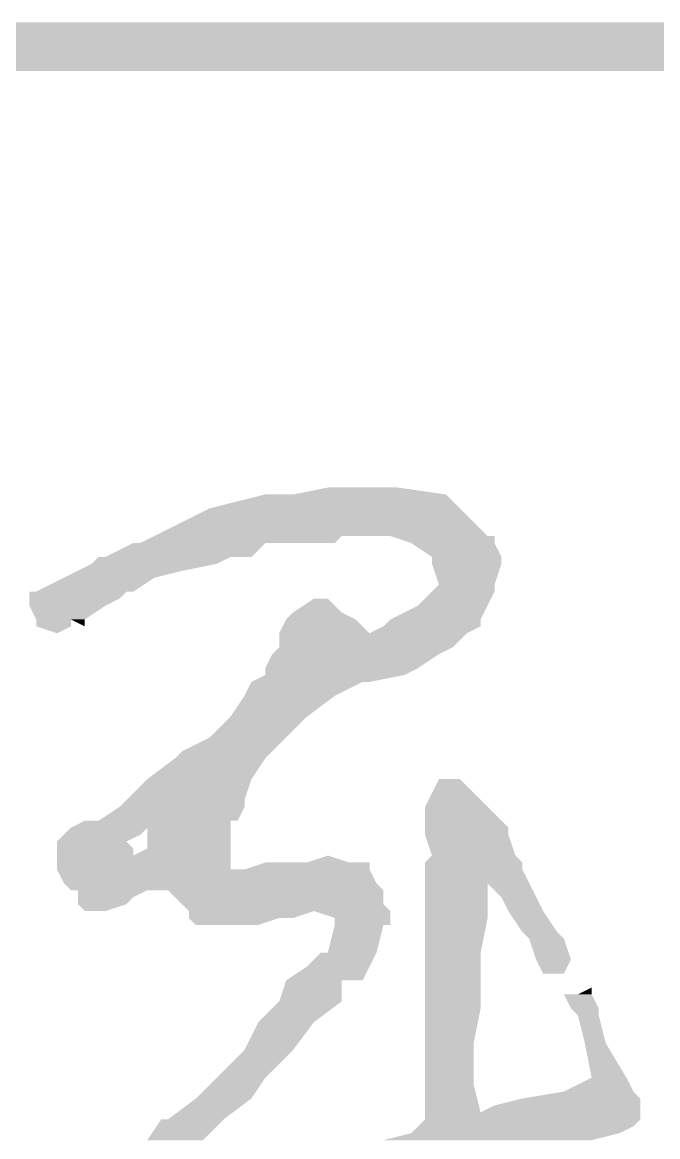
# Model space of a CAD drawing. Header units: millimetres. Extents: x 24 to 410, y 10 to 282.
# Drawn here: x 332.95 to 336.83, y 15.3 to 22.1 of the extents above; entities that cross this region are included whole.
import ezdxf

# ---------------------------------------------------------------- set-up
doc = ezdxf.new("R2010")
doc.units = ezdxf.units.MM
doc.layers.add('Watermark', color=7, linetype='Continuous')

msp = doc.modelspace()

# ---------------------------------------------------------------- hatches: boundary and pattern name
h = msp.add_hatch(color=7)
h.dxf.hatch_style = 2
h.paths.add_polyline_path([(30.098965, 22.098), (30.098965, 21.801667), (410.082965, 22.098)])
h = msp.add_hatch(color=7)
h.dxf.hatch_style = 2
h.paths.add_polyline_path([(30.098965, 21.801667), (410.082965, 22.098), (410.082965, 21.801667)])
at = {"layer": 'Watermark'}
h = msp.add_hatch(color=7, dxfattribs=at)
h.dxf.hatch_style = 2
h.paths.add_polyline_path([(334.814333, 19.261667), (334.602667, 19.219333), (335.534, 19.219333)])
h = msp.add_hatch(color=7, dxfattribs=at)
h.dxf.hatch_style = 2
h.paths.add_polyline_path([(335.026, 19.261667), (334.814333, 19.261667), (335.237667, 19.261667)])
h = msp.add_hatch(color=7, dxfattribs=at)
h.dxf.hatch_style = 2
h.paths.add_polyline_path([(334.814333, 19.261667), (335.237667, 19.261667), (335.534, 19.219333)])
h = msp.add_hatch(color=7, dxfattribs=at)
h.dxf.hatch_style = 2
h.paths.add_polyline_path([(334.433333, 19.219333), (334.094667, 19.134667), (335.618667, 19.134667)])
h = msp.add_hatch(color=7, dxfattribs=at)
h.dxf.hatch_style = 2
h.paths.add_polyline_path([(334.602667, 19.219333), (334.433333, 19.219333), (335.534, 19.219333)])
h = msp.add_hatch(color=7, dxfattribs=at)
h.dxf.hatch_style = 2
h.paths.add_polyline_path([(334.433333, 19.219333), (335.534, 19.219333), (335.618667, 19.134667)])
h = msp.add_hatch(color=7, dxfattribs=at)
h.dxf.hatch_style = 2
h.paths.add_polyline_path([(334.602667, 19.219333), (335.534, 19.219333)])
h = msp.add_hatch(color=7, dxfattribs=at)
h.dxf.hatch_style = 2
h.paths.add_polyline_path([(334.094667, 19.134667), (334.01, 19.092333), (335.661, 19.092333)])
h = msp.add_hatch(color=7, dxfattribs=at)
h.dxf.hatch_style = 2
h.paths.add_polyline_path([(334.094667, 19.134667), (335.618667, 19.134667), (335.661, 19.092333)])
h = msp.add_hatch(color=7, dxfattribs=at)
h.dxf.hatch_style = 2
h.paths.add_polyline_path([(334.01, 19.092333), (333.756, 18.965333), (335.788, 18.965333)])
h = msp.add_hatch(color=7, dxfattribs=at)
h.dxf.hatch_style = 2
h.paths.add_polyline_path([(334.01, 19.092333), (335.661, 19.092333), (335.788, 18.965333)])
h = msp.add_hatch(color=7, dxfattribs=at)
h.dxf.hatch_style = 2
h.paths.add_polyline_path([(333.756, 18.965333), (333.671333, 18.923), (334.856667, 18.923)])
h = msp.add_hatch(color=7, dxfattribs=at)
h.dxf.hatch_style = 2
h.paths.add_polyline_path([(333.756, 18.965333), (334.899, 18.965333)])
h = msp.add_hatch(color=7, dxfattribs=at)
h.dxf.hatch_style = 2
h.paths.add_polyline_path([(333.756, 18.965333), (334.941333, 18.965333), (334.899, 18.965333)])
h = msp.add_hatch(color=7, dxfattribs=at)
h.dxf.hatch_style = 2
h.paths.add_polyline_path([(333.756, 18.965333), (334.899, 18.965333), (334.856667, 18.923)])
h = msp.add_hatch(color=7, dxfattribs=at)
h.dxf.hatch_style = 2
h.paths.add_polyline_path([(335.153, 18.965333), (335.830333, 18.965333)])
h = msp.add_hatch(color=7, dxfattribs=at)
h.dxf.hatch_style = 2
h.paths.add_polyline_path([(335.153, 18.965333), (335.830333, 18.965333)])
h = msp.add_hatch(color=7, dxfattribs=at)
h.dxf.hatch_style = 2
h.paths.add_polyline_path([(335.195333, 18.965333), (335.322333, 18.923), (335.830333, 18.923)])
h = msp.add_hatch(color=7, dxfattribs=at)
h.dxf.hatch_style = 2
h.paths.add_polyline_path([(335.195333, 18.965333), (335.830333, 18.965333), (335.830333, 18.923)])
h = msp.add_hatch(color=7, dxfattribs=at)
h.dxf.hatch_style = 2
h.paths.add_polyline_path([(333.629, 18.923), (333.459667, 18.838333), (334.348667, 18.838333)])
h = msp.add_hatch(color=7, dxfattribs=at)
h.dxf.hatch_style = 2
h.paths.add_polyline_path([(333.671333, 18.923), (333.629, 18.923), (334.433333, 18.923)])
h = msp.add_hatch(color=7, dxfattribs=at)
h.dxf.hatch_style = 2
h.paths.add_polyline_path([(333.629, 18.923), (334.433333, 18.923), (334.348667, 18.838333)])
h = msp.add_hatch(color=7, dxfattribs=at)
h.dxf.hatch_style = 2
h.paths.add_polyline_path([(333.671333, 18.923), (334.475667, 18.923), (334.433333, 18.923)])
h = msp.add_hatch(color=7, dxfattribs=at)
h.dxf.hatch_style = 2
h.paths.add_polyline_path([(334.475667, 18.923), (334.814333, 18.923)])
h = msp.add_hatch(color=7, dxfattribs=at)
h.dxf.hatch_style = 2
h.paths.add_polyline_path([(334.475667, 18.923), (334.856667, 18.923), (334.814333, 18.923)])
h = msp.add_hatch(color=7, dxfattribs=at)
h.dxf.hatch_style = 2
h.paths.add_polyline_path([(334.560333, 18.923), (334.602667, 18.923)])
h = msp.add_hatch(color=7, dxfattribs=at)
h.dxf.hatch_style = 2
h.paths.add_polyline_path([(334.560333, 18.923), (334.814333, 18.923), (334.602667, 18.923)])
h = msp.add_hatch(color=7, dxfattribs=at)
h.dxf.hatch_style = 2
h.paths.add_polyline_path([(335.322333, 18.923), (335.449333, 18.838333), (335.872667, 18.838333)])
h = msp.add_hatch(color=7, dxfattribs=at)
h.dxf.hatch_style = 2
h.paths.add_polyline_path([(335.322333, 18.923), (335.830333, 18.923), (335.872667, 18.838333)])
h = msp.add_hatch(color=7, dxfattribs=at)
h.dxf.hatch_style = 2
h.paths.add_polyline_path([(333.417333, 18.838333), (333.375, 18.796), (334.137, 18.796)])
h = msp.add_hatch(color=7, dxfattribs=at)
h.dxf.hatch_style = 2
h.paths.add_polyline_path([(333.459667, 18.838333), (333.417333, 18.838333), (334.221667, 18.838333)])
h = msp.add_hatch(color=7, dxfattribs=at)
h.dxf.hatch_style = 2
h.paths.add_polyline_path([(333.417333, 18.838333), (334.221667, 18.838333), (334.137, 18.796)])
h = msp.add_hatch(color=7, dxfattribs=at)
h.dxf.hatch_style = 2
h.paths.add_polyline_path([(333.459667, 18.838333), (334.348667, 18.838333), (334.221667, 18.838333)])
h = msp.add_hatch(color=7, dxfattribs=at)
h.dxf.hatch_style = 2
h.paths.add_polyline_path([(335.449333, 18.838333), (335.449333, 18.796), (335.872667, 18.796)])
h = msp.add_hatch(color=7, dxfattribs=at)
h.dxf.hatch_style = 2
h.paths.add_polyline_path([(335.449333, 18.838333), (335.872667, 18.838333), (335.872667, 18.796)])
h = msp.add_hatch(color=7, dxfattribs=at)
h.dxf.hatch_style = 2
h.paths.add_polyline_path([(333.290333, 18.753667), (333.205667, 18.711333), (333.756, 18.711333)])
h = msp.add_hatch(color=7, dxfattribs=at)
h.dxf.hatch_style = 2
h.paths.add_polyline_path([(333.375, 18.796), (333.290333, 18.753667), (333.925333, 18.753667)])
h = msp.add_hatch(color=7, dxfattribs=at)
h.dxf.hatch_style = 2
h.paths.add_polyline_path([(333.290333, 18.753667), (333.925333, 18.753667), (333.756, 18.711333)])
h = msp.add_hatch(color=7, dxfattribs=at)
h.dxf.hatch_style = 2
h.paths.add_polyline_path([(333.375, 18.796), (334.137, 18.796), (333.925333, 18.753667)])
h = msp.add_hatch(color=7, dxfattribs=at)
h.dxf.hatch_style = 2
h.paths.add_polyline_path([(335.449333, 18.796), (335.491667, 18.669), (335.830333, 18.669)])
h = msp.add_hatch(color=7, dxfattribs=at)
h.dxf.hatch_style = 2
h.paths.add_polyline_path([(335.449333, 18.796), (335.872667, 18.796), (335.830333, 18.669)])
h = msp.add_hatch(color=7, dxfattribs=at)
h.dxf.hatch_style = 2
h.paths.add_polyline_path([(333.205667, 18.711333), (333.036333, 18.626667), (333.629, 18.626667)])
h = msp.add_hatch(color=7, dxfattribs=at)
h.dxf.hatch_style = 2
h.paths.add_polyline_path([(333.205667, 18.711333), (333.756, 18.711333), (333.629, 18.626667)])
h = msp.add_hatch(color=7, dxfattribs=at)
h.dxf.hatch_style = 2
h.paths.add_polyline_path([(333.036333, 18.626667), (332.994, 18.626667), (333.586667, 18.626667)])
h = msp.add_hatch(color=7, dxfattribs=at)
h.dxf.hatch_style = 2
h.paths.add_polyline_path([(332.994, 18.626667), (332.994, 18.584333), (333.544333, 18.584333)])
h = msp.add_hatch(color=7, dxfattribs=at)
h.dxf.hatch_style = 2
h.paths.add_polyline_path([(332.994, 18.626667), (333.586667, 18.626667), (333.544333, 18.584333)])
h = msp.add_hatch(color=7, dxfattribs=at)
h.dxf.hatch_style = 2
h.paths.add_polyline_path([(333.036333, 18.626667), (333.629, 18.626667), (333.586667, 18.626667)])
h = msp.add_hatch(color=7, dxfattribs=at)
h.dxf.hatch_style = 2
h.paths.add_polyline_path([(335.449333, 18.626667), (335.364667, 18.542), (335.788, 18.542)])
h = msp.add_hatch(color=7, dxfattribs=at)
h.dxf.hatch_style = 2
h.paths.add_polyline_path([(335.491667, 18.669), (335.449333, 18.626667), (335.830333, 18.626667)])
h = msp.add_hatch(color=7, dxfattribs=at)
h.dxf.hatch_style = 2
h.paths.add_polyline_path([(335.449333, 18.626667), (335.830333, 18.626667), (335.788, 18.542)])
h = msp.add_hatch(color=7, dxfattribs=at)
h.dxf.hatch_style = 2
h.paths.add_polyline_path([(335.491667, 18.669), (335.830333, 18.669), (335.830333, 18.626667)])
h = msp.add_hatch(color=7, dxfattribs=at)
h.dxf.hatch_style = 2
h.paths.add_polyline_path([(332.994, 18.584333), (332.994, 18.542), (333.459667, 18.542)])
h = msp.add_hatch(color=7, dxfattribs=at)
h.dxf.hatch_style = 2
h.paths.add_polyline_path([(332.994, 18.584333), (333.544333, 18.584333), (333.459667, 18.542)])
h = msp.add_hatch(color=7, dxfattribs=at)
h.dxf.hatch_style = 2
h.paths.add_polyline_path([(334.729667, 18.584333), (334.602667, 18.499667), (334.899, 18.499667)])
h = msp.add_hatch(color=7, dxfattribs=at)
h.dxf.hatch_style = 2
h.paths.add_polyline_path([(334.814333, 18.584333), (334.729667, 18.584333)])
h = msp.add_hatch(color=7, dxfattribs=at)
h.dxf.hatch_style = 2
h.paths.add_polyline_path([(334.729667, 18.584333), (334.814333, 18.584333), (334.899, 18.499667)])
h = msp.add_hatch(color=7, dxfattribs=at)
h.dxf.hatch_style = 2
h.paths.add_polyline_path([(332.994, 18.542), (333.036333, 18.457333), (333.332667, 18.457333)])
h = msp.add_hatch(color=7, dxfattribs=at)
h.dxf.hatch_style = 2
h.paths.add_polyline_path([(332.994, 18.542), (333.459667, 18.542), (333.332667, 18.457333)])
h = msp.add_hatch(color=7, dxfattribs=at)
h.dxf.hatch_style = 2
h.paths.add_polyline_path([(334.602667, 18.499667), (334.560333, 18.457333), (334.983667, 18.457333)])
h = msp.add_hatch(color=7, dxfattribs=at)
h.dxf.hatch_style = 2
h.paths.add_polyline_path([(334.602667, 18.499667), (334.899, 18.499667), (334.983667, 18.457333)])
h = msp.add_hatch(color=7, dxfattribs=at)
h.dxf.hatch_style = 2
h.paths.add_polyline_path([(335.364667, 18.542), (335.195333, 18.457333), (335.745667, 18.457333)])
h = msp.add_hatch(color=7, dxfattribs=at)
h.dxf.hatch_style = 2
h.paths.add_polyline_path([(335.364667, 18.542), (335.788, 18.542), (335.745667, 18.457333)])
h = msp.add_hatch(color=7, dxfattribs=at)
h.dxf.hatch_style = 2
h.paths.add_polyline_path([(333.036333, 18.457333), (333.036333, 18.415), (333.248, 18.415)])
h = msp.add_hatch(color=7, dxfattribs=at)
h.dxf.hatch_style = 2
h.paths.add_polyline_path([(333.036333, 18.457333), (333.248, 18.457333), (333.248, 18.415)])
h = msp.add_hatch(color=7, dxfattribs=at)
h.dxf.hatch_style = 2
h.paths.add_polyline_path([(333.036333, 18.415), (333.163333, 18.372667)])
h = msp.add_hatch(color=7, dxfattribs=at)
h.dxf.hatch_style = 2
h.paths.add_polyline_path([(333.036333, 18.415), (333.248, 18.415), (333.163333, 18.372667)])
h = msp.add_hatch(color=7, dxfattribs=at)
h.dxf.hatch_style = 2
h.paths.add_polyline_path([(333.248, 18.457333), (333.332667, 18.415)])
h = msp.add_hatch(color=7, dxfattribs=at)
h.dxf.hatch_style = 2
h.paths.add_polyline_path([(333.248, 18.457333), (333.332667, 18.457333), (333.332667, 18.415)])
h = msp.add_hatch(color=7, dxfattribs=at)
h.dxf.hatch_style = 2
h.paths.add_polyline_path([(334.560333, 18.457333), (334.518, 18.372667), (335.068333, 18.372667)])
h = msp.add_hatch(color=7, dxfattribs=at)
h.dxf.hatch_style = 2
h.paths.add_polyline_path([(334.560333, 18.457333), (334.983667, 18.457333), (335.068333, 18.372667)])
h = msp.add_hatch(color=7, dxfattribs=at)
h.dxf.hatch_style = 2
h.paths.add_polyline_path([(335.153, 18.415), (335.068333, 18.372667), (335.661, 18.372667)])
h = msp.add_hatch(color=7, dxfattribs=at)
h.dxf.hatch_style = 2
h.paths.add_polyline_path([(335.195333, 18.457333), (335.153, 18.415), (335.745667, 18.415)])
h = msp.add_hatch(color=7, dxfattribs=at)
h.dxf.hatch_style = 2
h.paths.add_polyline_path([(335.153, 18.415), (335.745667, 18.415), (335.661, 18.372667)])
h = msp.add_hatch(color=7, dxfattribs=at)
h.dxf.hatch_style = 2
h.paths.add_polyline_path([(335.195333, 18.457333), (335.745667, 18.457333), (335.745667, 18.415)])
h = msp.add_hatch(color=7, dxfattribs=at)
h.dxf.hatch_style = 2
h.paths.add_polyline_path([(334.518, 18.372667), (334.518, 18.288), (335.576333, 18.288)])
h = msp.add_hatch(color=7, dxfattribs=at)
h.dxf.hatch_style = 2
h.paths.add_polyline_path([(334.518, 18.372667), (335.661, 18.372667), (335.576333, 18.288)])
h = msp.add_hatch(color=7, dxfattribs=at)
h.dxf.hatch_style = 2
h.paths.add_polyline_path([(334.518, 18.288), (334.475667, 18.245667), (335.491667, 18.245667)])
h = msp.add_hatch(color=7, dxfattribs=at)
h.dxf.hatch_style = 2
h.paths.add_polyline_path([(334.518, 18.288), (335.576333, 18.288), (335.491667, 18.245667)])
h = msp.add_hatch(color=7, dxfattribs=at)
h.dxf.hatch_style = 2
h.paths.add_polyline_path([(334.475667, 18.245667), (334.433333, 18.161), (335.364667, 18.161)])
h = msp.add_hatch(color=7, dxfattribs=at)
h.dxf.hatch_style = 2
h.paths.add_polyline_path([(334.475667, 18.245667), (335.491667, 18.245667), (335.364667, 18.161)])
h = msp.add_hatch(color=7, dxfattribs=at)
h.dxf.hatch_style = 2
h.paths.add_polyline_path([(334.433333, 18.161), (334.433333, 18.118667), (335.28, 18.118667)])
h = msp.add_hatch(color=7, dxfattribs=at)
h.dxf.hatch_style = 2
h.paths.add_polyline_path([(334.433333, 18.161), (335.364667, 18.161), (335.28, 18.118667)])
h = msp.add_hatch(color=7, dxfattribs=at)
h.dxf.hatch_style = 2
h.paths.add_polyline_path([(334.348667, 18.076333), (334.306333, 17.991667), (334.856667, 17.991667)])
h = msp.add_hatch(color=7, dxfattribs=at)
h.dxf.hatch_style = 2
h.paths.add_polyline_path([(334.433333, 18.118667), (334.348667, 18.076333), (335.068333, 18.076333)])
h = msp.add_hatch(color=7, dxfattribs=at)
h.dxf.hatch_style = 2
h.paths.add_polyline_path([(334.348667, 18.076333), (335.026, 18.076333)])
h = msp.add_hatch(color=7, dxfattribs=at)
h.dxf.hatch_style = 2
h.paths.add_polyline_path([(334.348667, 18.076333), (335.068333, 18.076333), (335.026, 18.076333)])
h = msp.add_hatch(color=7, dxfattribs=at)
h.dxf.hatch_style = 2
h.paths.add_polyline_path([(334.348667, 18.076333), (335.026, 18.076333), (334.856667, 17.991667)])
h = msp.add_hatch(color=7, dxfattribs=at)
h.dxf.hatch_style = 2
h.paths.add_polyline_path([(334.433333, 18.118667), (335.28, 18.118667), (335.068333, 18.076333)])
h = msp.add_hatch(color=7, dxfattribs=at)
h.dxf.hatch_style = 2
h.paths.add_polyline_path([(334.306333, 17.991667), (334.221667, 17.864667), (334.687333, 17.864667)])
h = msp.add_hatch(color=7, dxfattribs=at)
h.dxf.hatch_style = 2
h.paths.add_polyline_path([(334.306333, 17.991667), (334.856667, 17.991667), (334.687333, 17.864667)])
h = msp.add_hatch(color=7, dxfattribs=at)
h.dxf.hatch_style = 2
h.paths.add_polyline_path([(334.179333, 17.822333), (334.094667, 17.737667), (334.560333, 17.737667)])
h = msp.add_hatch(color=7, dxfattribs=at)
h.dxf.hatch_style = 2
h.paths.add_polyline_path([(334.221667, 17.864667), (334.179333, 17.822333), (334.645, 17.822333)])
h = msp.add_hatch(color=7, dxfattribs=at)
h.dxf.hatch_style = 2
h.paths.add_polyline_path([(334.179333, 17.822333), (334.645, 17.822333), (334.560333, 17.737667)])
h = msp.add_hatch(color=7, dxfattribs=at)
h.dxf.hatch_style = 2
h.paths.add_polyline_path([(334.221667, 17.864667), (334.687333, 17.864667), (334.645, 17.822333)])
h = msp.add_hatch(color=7, dxfattribs=at)
h.dxf.hatch_style = 2
h.paths.add_polyline_path([(334.094667, 17.737667), (334.01, 17.695333), (334.518, 17.695333)])
h = msp.add_hatch(color=7, dxfattribs=at)
h.dxf.hatch_style = 2
h.paths.add_polyline_path([(334.094667, 17.737667), (334.560333, 17.737667), (334.518, 17.695333)])
h = msp.add_hatch(color=7, dxfattribs=at)
h.dxf.hatch_style = 2
h.paths.add_polyline_path([(334.01, 17.695333), (333.925333, 17.653), (334.475667, 17.653)])
h = msp.add_hatch(color=7, dxfattribs=at)
h.dxf.hatch_style = 2
h.paths.add_polyline_path([(334.01, 17.695333), (334.518, 17.695333), (334.475667, 17.653)])
h = msp.add_hatch(color=7, dxfattribs=at)
h.dxf.hatch_style = 2
h.paths.add_polyline_path([(333.883, 17.610667), (333.713667, 17.483667), (334.348667, 17.483667)])
h = msp.add_hatch(color=7, dxfattribs=at)
h.dxf.hatch_style = 2
h.paths.add_polyline_path([(333.925333, 17.653), (333.883, 17.610667), (334.433333, 17.610667)])
h = msp.add_hatch(color=7, dxfattribs=at)
h.dxf.hatch_style = 2
h.paths.add_polyline_path([(333.883, 17.610667), (334.433333, 17.610667), (334.348667, 17.483667)])
h = msp.add_hatch(color=7, dxfattribs=at)
h.dxf.hatch_style = 2
h.paths.add_polyline_path([(333.925333, 17.653), (334.475667, 17.653), (334.433333, 17.610667)])
h = msp.add_hatch(color=7, dxfattribs=at)
h.dxf.hatch_style = 2
h.paths.add_polyline_path([(333.713667, 17.483667), (333.586667, 17.356667), (334.306333, 17.356667)])
h = msp.add_hatch(color=7, dxfattribs=at)
h.dxf.hatch_style = 2
h.paths.add_polyline_path([(333.713667, 17.483667), (334.348667, 17.483667), (334.306333, 17.356667)])
h = msp.add_hatch(color=7, dxfattribs=at)
h.dxf.hatch_style = 2
h.paths.add_polyline_path([(335.491667, 17.483667), (335.407, 17.314333), (335.788, 17.314333)])
h = msp.add_hatch(color=7, dxfattribs=at)
h.dxf.hatch_style = 2
h.paths.add_polyline_path([(335.491667, 17.483667), (335.618667, 17.483667)])
h = msp.add_hatch(color=7, dxfattribs=at)
h.dxf.hatch_style = 2
h.paths.add_polyline_path([(335.491667, 17.483667), (335.618667, 17.483667)])
h = msp.add_hatch(color=7, dxfattribs=at)
h.dxf.hatch_style = 2
h.paths.add_polyline_path([(335.491667, 17.483667), (335.618667, 17.483667), (335.788, 17.314333)])
h = msp.add_hatch(color=7, dxfattribs=at)
h.dxf.hatch_style = 2
h.paths.add_polyline_path([(333.586667, 17.356667), (333.544333, 17.314333), (334.306333, 17.314333)])
h = msp.add_hatch(color=7, dxfattribs=at)
h.dxf.hatch_style = 2
h.paths.add_polyline_path([(333.586667, 17.356667), (334.306333, 17.356667), (334.306333, 17.314333)])
h = msp.add_hatch(color=7, dxfattribs=at)
h.dxf.hatch_style = 2
h.paths.add_polyline_path([(333.544333, 17.314333), (333.417333, 17.229667), (334.264, 17.229667)])
h = msp.add_hatch(color=7, dxfattribs=at)
h.dxf.hatch_style = 2
h.paths.add_polyline_path([(333.544333, 17.314333), (334.306333, 17.314333)])
h = msp.add_hatch(color=7, dxfattribs=at)
h.dxf.hatch_style = 2
h.paths.add_polyline_path([(333.544333, 17.314333), (334.306333, 17.314333)])
h = msp.add_hatch(color=7, dxfattribs=at)
h.dxf.hatch_style = 2
h.paths.add_polyline_path([(333.544333, 17.314333), (334.306333, 17.314333), (334.264, 17.229667)])
h = msp.add_hatch(color=7, dxfattribs=at)
h.dxf.hatch_style = 2
h.paths.add_polyline_path([(335.407, 17.314333), (335.407, 17.187333), (335.915, 17.187333)])
h = msp.add_hatch(color=7, dxfattribs=at)
h.dxf.hatch_style = 2
h.paths.add_polyline_path([(335.407, 17.314333), (335.788, 17.314333), (335.915, 17.187333)])
h = msp.add_hatch(color=7, dxfattribs=at)
h.dxf.hatch_style = 2
h.paths.add_polyline_path([(333.332667, 17.229667), (333.248, 17.187333), (334.221667, 17.187333)])
h = msp.add_hatch(color=7, dxfattribs=at)
h.dxf.hatch_style = 2
h.paths.add_polyline_path([(333.417333, 17.229667), (333.332667, 17.229667), (334.221667, 17.229667)])
h = msp.add_hatch(color=7, dxfattribs=at)
h.dxf.hatch_style = 2
h.paths.add_polyline_path([(333.332667, 17.229667), (334.221667, 17.229667), (334.221667, 17.187333)])
h = msp.add_hatch(color=7, dxfattribs=at)
h.dxf.hatch_style = 2
h.paths.add_polyline_path([(333.417333, 17.229667), (334.264, 17.229667), (334.221667, 17.229667)])
h = msp.add_hatch(color=7, dxfattribs=at)
h.dxf.hatch_style = 2
h.paths.add_polyline_path([(333.205667, 17.145), (333.163333, 17.102667), (333.586667, 17.102667)])
h = msp.add_hatch(color=7, dxfattribs=at)
h.dxf.hatch_style = 2
h.paths.add_polyline_path([(333.248, 17.187333), (333.205667, 17.145), (333.671333, 17.145)])
h = msp.add_hatch(color=7, dxfattribs=at)
h.dxf.hatch_style = 2
h.paths.add_polyline_path([(333.205667, 17.145), (333.671333, 17.145), (333.586667, 17.102667)])
h = msp.add_hatch(color=7, dxfattribs=at)
h.dxf.hatch_style = 2
h.paths.add_polyline_path([(333.248, 17.187333), (333.713667, 17.187333)])
h = msp.add_hatch(color=7, dxfattribs=at)
h.dxf.hatch_style = 2
h.paths.add_polyline_path([(333.248, 17.187333), (333.713667, 17.187333)])
h = msp.add_hatch(color=7, dxfattribs=at)
h.dxf.hatch_style = 2
h.paths.add_polyline_path([(333.248, 17.187333), (333.713667, 17.187333), (333.671333, 17.145)])
h = msp.add_hatch(color=7, dxfattribs=at)
h.dxf.hatch_style = 2
h.paths.add_polyline_path([(333.713667, 17.187333), (334.221667, 17.187333)])
h = msp.add_hatch(color=7, dxfattribs=at)
h.dxf.hatch_style = 2
h.paths.add_polyline_path([(333.713667, 17.187333), (334.221667, 17.187333)])
h = msp.add_hatch(color=7, dxfattribs=at)
h.dxf.hatch_style = 2
h.paths.add_polyline_path([(333.713667, 17.187333), (334.221667, 17.187333)])
h = msp.add_hatch(color=7, dxfattribs=at)
h.dxf.hatch_style = 2
h.paths.add_polyline_path([(333.713667, 17.187333), (334.221667, 17.187333)])
h = msp.add_hatch(color=7, dxfattribs=at)
h.dxf.hatch_style = 2
h.paths.add_polyline_path([(333.713667, 17.187333), (333.713667, 17.060333), (334.221667, 17.060333)])
h = msp.add_hatch(color=7, dxfattribs=at)
h.dxf.hatch_style = 2
h.paths.add_polyline_path([(333.713667, 17.187333), (334.221667, 17.187333), (334.221667, 17.060333)])
h = msp.add_hatch(color=7, dxfattribs=at)
h.dxf.hatch_style = 2
h.paths.add_polyline_path([(335.407, 17.187333), (335.407, 17.145), (335.915, 17.145)])
h = msp.add_hatch(color=7, dxfattribs=at)
h.dxf.hatch_style = 2
h.paths.add_polyline_path([(335.407, 17.187333), (335.915, 17.187333), (335.915, 17.145)])
h = msp.add_hatch(color=7, dxfattribs=at)
h.dxf.hatch_style = 2
h.paths.add_polyline_path([(335.407, 17.145), (335.449333, 17.018), (335.957333, 17.018)])
h = msp.add_hatch(color=7, dxfattribs=at)
h.dxf.hatch_style = 2
h.paths.add_polyline_path([(335.407, 17.145), (335.915, 17.145), (335.957333, 17.018)])
h = msp.add_hatch(color=7, dxfattribs=at)
h.dxf.hatch_style = 2
h.paths.add_polyline_path([(333.163333, 17.102667), (333.163333, 17.060333), (333.629, 17.060333)])
h = msp.add_hatch(color=7, dxfattribs=at)
h.dxf.hatch_style = 2
h.paths.add_polyline_path([(333.163333, 17.102667), (333.586667, 17.102667), (333.629, 17.060333)])
h = msp.add_hatch(color=7, dxfattribs=at)
h.dxf.hatch_style = 2
h.paths.add_polyline_path([(333.163333, 17.060333), (333.163333, 17.018), (333.629, 17.018)])
h = msp.add_hatch(color=7, dxfattribs=at)
h.dxf.hatch_style = 2
h.paths.add_polyline_path([(333.163333, 17.060333), (333.629, 17.060333), (333.629, 17.018)])
h = msp.add_hatch(color=7, dxfattribs=at)
h.dxf.hatch_style = 2
h.paths.add_polyline_path([(333.713667, 17.060333), (333.629, 17.018), (334.221667, 17.018)])
h = msp.add_hatch(color=7, dxfattribs=at)
h.dxf.hatch_style = 2
h.paths.add_polyline_path([(333.713667, 17.060333), (334.221667, 17.060333), (334.221667, 17.018)])
h = msp.add_hatch(color=7, dxfattribs=at)
h.dxf.hatch_style = 2
h.paths.add_polyline_path([(333.163333, 17.018), (333.629, 17.018)])
h = msp.add_hatch(color=7, dxfattribs=at)
h.dxf.hatch_style = 2
h.paths.add_polyline_path([(333.163333, 17.018), (333.629, 17.018)])
h = msp.add_hatch(color=7, dxfattribs=at)
h.dxf.hatch_style = 2
h.paths.add_polyline_path([(333.163333, 17.018), (334.221667, 17.018)])
h = msp.add_hatch(color=7, dxfattribs=at)
h.dxf.hatch_style = 2
h.paths.add_polyline_path([(333.163333, 17.018), (334.221667, 17.018)])
h = msp.add_hatch(color=7, dxfattribs=at)
h.dxf.hatch_style = 2
h.paths.add_polyline_path([(333.163333, 17.018), (333.163333, 16.933333), (334.221667, 16.933333)])
h = msp.add_hatch(color=7, dxfattribs=at)
h.dxf.hatch_style = 2
h.paths.add_polyline_path([(333.163333, 17.018), (334.221667, 17.018), (334.221667, 16.933333)])
h = msp.add_hatch(color=7, dxfattribs=at)
h.dxf.hatch_style = 2
h.paths.add_polyline_path([(333.629, 17.018), (334.221667, 17.018)])
h = msp.add_hatch(color=7, dxfattribs=at)
h.dxf.hatch_style = 2
h.paths.add_polyline_path([(333.629, 17.018), (334.221667, 17.018)])
h = msp.add_hatch(color=7, dxfattribs=at)
h.dxf.hatch_style = 2
h.paths.add_polyline_path([(334.814333, 17.018), (334.687333, 16.975667), (334.941333, 16.975667)])
h = msp.add_hatch(color=7, dxfattribs=at)
h.dxf.hatch_style = 2
h.paths.add_polyline_path([(334.814333, 17.018), (334.941333, 16.975667)])
h = msp.add_hatch(color=7, dxfattribs=at)
h.dxf.hatch_style = 2
h.paths.add_polyline_path([(335.449333, 17.018), (335.407, 16.975667), (335.999667, 16.975667)])
h = msp.add_hatch(color=7, dxfattribs=at)
h.dxf.hatch_style = 2
h.paths.add_polyline_path([(335.449333, 17.018), (335.957333, 17.018), (335.999667, 16.975667)])
h = msp.add_hatch(color=7, dxfattribs=at)
h.dxf.hatch_style = 2
h.paths.add_polyline_path([(333.163333, 16.933333), (334.264, 16.933333)])
h = msp.add_hatch(color=7, dxfattribs=at)
h.dxf.hatch_style = 2
h.paths.add_polyline_path([(333.163333, 16.933333), (334.264, 16.933333)])
h = msp.add_hatch(color=7, dxfattribs=at)
h.dxf.hatch_style = 2
h.paths.add_polyline_path([(333.163333, 16.933333), (333.205667, 16.848667), (335.110667, 16.848667)])
h = msp.add_hatch(color=7, dxfattribs=at)
h.dxf.hatch_style = 2
h.paths.add_polyline_path([(333.163333, 16.933333), (335.068333, 16.933333), (335.110667, 16.848667)])
h = msp.add_hatch(color=7, dxfattribs=at)
h.dxf.hatch_style = 2
h.paths.add_polyline_path([(334.306333, 16.933333), (334.264, 16.933333), (335.068333, 16.933333)])
h = msp.add_hatch(color=7, dxfattribs=at)
h.dxf.hatch_style = 2
h.paths.add_polyline_path([(334.433333, 16.975667), (334.306333, 16.933333), (335.068333, 16.933333)])
h = msp.add_hatch(color=7, dxfattribs=at)
h.dxf.hatch_style = 2
h.paths.add_polyline_path([(334.306333, 16.933333), (335.068333, 16.933333)])
h = msp.add_hatch(color=7, dxfattribs=at)
h.dxf.hatch_style = 2
h.paths.add_polyline_path([(334.475667, 16.975667), (334.433333, 16.975667), (335.068333, 16.975667)])
h = msp.add_hatch(color=7, dxfattribs=at)
h.dxf.hatch_style = 2
h.paths.add_polyline_path([(334.433333, 16.975667), (335.068333, 16.975667), (335.068333, 16.933333)])
h = msp.add_hatch(color=7, dxfattribs=at)
h.dxf.hatch_style = 2
h.paths.add_polyline_path([(334.687333, 16.975667), (334.475667, 16.975667), (335.026, 16.975667)])
h = msp.add_hatch(color=7, dxfattribs=at)
h.dxf.hatch_style = 2
h.paths.add_polyline_path([(334.475667, 16.975667), (335.068333, 16.975667)])
h = msp.add_hatch(color=7, dxfattribs=at)
h.dxf.hatch_style = 2
h.paths.add_polyline_path([(334.687333, 16.975667), (335.026, 16.975667)])
h = msp.add_hatch(color=7, dxfattribs=at)
h.dxf.hatch_style = 2
h.paths.add_polyline_path([(335.407, 16.975667), (335.407, 16.933333), (335.999667, 16.933333)])
h = msp.add_hatch(color=7, dxfattribs=at)
h.dxf.hatch_style = 2
h.paths.add_polyline_path([(335.407, 16.975667), (335.999667, 16.975667), (335.999667, 16.933333)])
h = msp.add_hatch(color=7, dxfattribs=at)
h.dxf.hatch_style = 2
h.paths.add_polyline_path([(335.407, 16.933333), (335.407, 16.848667), (336.042, 16.848667)])
h = msp.add_hatch(color=7, dxfattribs=at)
h.dxf.hatch_style = 2
h.paths.add_polyline_path([(335.407, 16.933333), (335.999667, 16.933333), (336.042, 16.848667)])
h = msp.add_hatch(color=7, dxfattribs=at)
h.dxf.hatch_style = 2
h.paths.add_polyline_path([(333.205667, 16.848667), (333.248, 16.806333), (335.153, 16.806333)])
h = msp.add_hatch(color=7, dxfattribs=at)
h.dxf.hatch_style = 2
h.paths.add_polyline_path([(333.205667, 16.848667), (335.110667, 16.848667), (335.153, 16.806333)])
h = msp.add_hatch(color=7, dxfattribs=at)
h.dxf.hatch_style = 2
h.paths.add_polyline_path([(333.248, 16.806333), (333.713667, 16.806333)])
h = msp.add_hatch(color=7, dxfattribs=at)
h.dxf.hatch_style = 2
h.paths.add_polyline_path([(333.248, 16.806333), (333.798333, 16.806333), (333.713667, 16.806333)])
h = msp.add_hatch(color=7, dxfattribs=at)
h.dxf.hatch_style = 2
h.paths.add_polyline_path([(333.290333, 16.806333), (333.290333, 16.764), (333.629, 16.764)])
h = msp.add_hatch(color=7, dxfattribs=at)
h.dxf.hatch_style = 2
h.paths.add_polyline_path([(333.290333, 16.806333), (333.713667, 16.806333), (333.629, 16.764)])
h = msp.add_hatch(color=7, dxfattribs=at)
h.dxf.hatch_style = 2
h.paths.add_polyline_path([(333.798333, 16.806333), (335.153, 16.806333)])
h = msp.add_hatch(color=7, dxfattribs=at)
h.dxf.hatch_style = 2
h.paths.add_polyline_path([(333.798333, 16.806333), (335.153, 16.806333)])
h = msp.add_hatch(color=7, dxfattribs=at)
h.dxf.hatch_style = 2
h.paths.add_polyline_path([(333.840667, 16.806333), (333.883, 16.764), (335.153, 16.764)])
h = msp.add_hatch(color=7, dxfattribs=at)
h.dxf.hatch_style = 2
h.paths.add_polyline_path([(333.840667, 16.806333), (335.153, 16.806333), (335.153, 16.764)])
h = msp.add_hatch(color=7, dxfattribs=at)
h.dxf.hatch_style = 2
h.paths.add_polyline_path([(335.407, 16.848667), (335.788, 16.848667)])
h = msp.add_hatch(color=7, dxfattribs=at)
h.dxf.hatch_style = 2
h.paths.add_polyline_path([(335.407, 16.848667), (335.788, 16.848667)])
h = msp.add_hatch(color=7, dxfattribs=at)
h.dxf.hatch_style = 2
h.paths.add_polyline_path([(335.407, 16.848667), (335.407, 16.637), (335.788, 16.637)])
h = msp.add_hatch(color=7, dxfattribs=at)
h.dxf.hatch_style = 2
h.paths.add_polyline_path([(335.407, 16.848667), (335.788, 16.848667), (335.788, 16.637)])
h = msp.add_hatch(color=7, dxfattribs=at)
h.dxf.hatch_style = 2
h.paths.add_polyline_path([(335.788, 16.848667), (336.042, 16.848667)])
h = msp.add_hatch(color=7, dxfattribs=at)
h.dxf.hatch_style = 2
h.paths.add_polyline_path([(335.788, 16.848667), (336.042, 16.848667)])
h = msp.add_hatch(color=7, dxfattribs=at)
h.dxf.hatch_style = 2
h.paths.add_polyline_path([(335.788, 16.848667), (335.872667, 16.764), (336.084333, 16.764)])
h = msp.add_hatch(color=7, dxfattribs=at)
h.dxf.hatch_style = 2
h.paths.add_polyline_path([(335.788, 16.848667), (336.042, 16.848667), (336.084333, 16.764)])
h = msp.add_hatch(color=7, dxfattribs=at)
h.dxf.hatch_style = 2
h.paths.add_polyline_path([(333.290333, 16.764), (333.290333, 16.721667), (333.586667, 16.721667)])
h = msp.add_hatch(color=7, dxfattribs=at)
h.dxf.hatch_style = 2
h.paths.add_polyline_path([(333.290333, 16.764), (333.629, 16.764), (333.586667, 16.721667)])
h = msp.add_hatch(color=7, dxfattribs=at)
h.dxf.hatch_style = 2
h.paths.add_polyline_path([(333.290333, 16.721667), (333.332667, 16.679333), (333.459667, 16.679333)])
h = msp.add_hatch(color=7, dxfattribs=at)
h.dxf.hatch_style = 2
h.paths.add_polyline_path([(333.290333, 16.721667), (333.586667, 16.721667), (333.459667, 16.679333)])
h = msp.add_hatch(color=7, dxfattribs=at)
h.dxf.hatch_style = 2
h.paths.add_polyline_path([(333.883, 16.764), (333.925333, 16.721667), (335.153, 16.721667)])
h = msp.add_hatch(color=7, dxfattribs=at)
h.dxf.hatch_style = 2
h.paths.add_polyline_path([(333.883, 16.764), (335.153, 16.764), (335.153, 16.721667)])
h = msp.add_hatch(color=7, dxfattribs=at)
h.dxf.hatch_style = 2
h.paths.add_polyline_path([(333.925333, 16.721667), (333.967667, 16.679333), (335.195333, 16.679333)])
h = msp.add_hatch(color=7, dxfattribs=at)
h.dxf.hatch_style = 2
h.paths.add_polyline_path([(333.925333, 16.721667), (335.153, 16.721667), (335.195333, 16.679333)])
h = msp.add_hatch(color=7, dxfattribs=at)
h.dxf.hatch_style = 2
h.paths.add_polyline_path([(335.872667, 16.764), (335.915, 16.679333), (336.126667, 16.679333)])
h = msp.add_hatch(color=7, dxfattribs=at)
h.dxf.hatch_style = 2
h.paths.add_polyline_path([(335.872667, 16.764), (336.084333, 16.764), (336.126667, 16.679333)])
h = msp.add_hatch(color=7, dxfattribs=at)
h.dxf.hatch_style = 2
h.paths.add_polyline_path([(333.332667, 16.679333), (333.459667, 16.679333)])
h = msp.add_hatch(color=7, dxfattribs=at)
h.dxf.hatch_style = 2
h.paths.add_polyline_path([(333.967667, 16.679333), (333.967667, 16.637), (334.602667, 16.637)])
h = msp.add_hatch(color=7, dxfattribs=at)
h.dxf.hatch_style = 2
h.paths.add_polyline_path([(333.967667, 16.679333), (334.729667, 16.679333), (334.602667, 16.637)])
h = msp.add_hatch(color=7, dxfattribs=at)
h.dxf.hatch_style = 2
h.paths.add_polyline_path([(334.729667, 16.679333), (334.856667, 16.637), (335.195333, 16.637)])
h = msp.add_hatch(color=7, dxfattribs=at)
h.dxf.hatch_style = 2
h.paths.add_polyline_path([(334.729667, 16.679333), (335.195333, 16.679333), (335.195333, 16.637)])
h = msp.add_hatch(color=7, dxfattribs=at)
h.dxf.hatch_style = 2
h.paths.add_polyline_path([(335.915, 16.679333), (335.999667, 16.552333), (336.211333, 16.552333)])
h = msp.add_hatch(color=7, dxfattribs=at)
h.dxf.hatch_style = 2
h.paths.add_polyline_path([(335.915, 16.679333), (336.126667, 16.679333), (336.211333, 16.552333)])
h = msp.add_hatch(color=7, dxfattribs=at)
h.dxf.hatch_style = 2
h.paths.add_polyline_path([(333.967667, 16.637), (334.518, 16.637)])
h = msp.add_hatch(color=7, dxfattribs=at)
h.dxf.hatch_style = 2
h.paths.add_polyline_path([(333.967667, 16.637), (334.602667, 16.637), (334.518, 16.637)])
h = msp.add_hatch(color=7, dxfattribs=at)
h.dxf.hatch_style = 2
h.paths.add_polyline_path([(333.967667, 16.637), (334.01, 16.594667), (334.391, 16.594667)])
h = msp.add_hatch(color=7, dxfattribs=at)
h.dxf.hatch_style = 2
h.paths.add_polyline_path([(333.967667, 16.637), (334.518, 16.637), (334.391, 16.594667)])
h = msp.add_hatch(color=7, dxfattribs=at)
h.dxf.hatch_style = 2
h.paths.add_polyline_path([(334.01, 16.594667), (334.391, 16.594667)])
h = msp.add_hatch(color=7, dxfattribs=at)
h.dxf.hatch_style = 2
h.paths.add_polyline_path([(334.01, 16.594667), (334.391, 16.594667)])
h = msp.add_hatch(color=7, dxfattribs=at)
h.dxf.hatch_style = 2
h.paths.add_polyline_path([(334.052333, 16.594667), (334.391, 16.594667), (334.137, 16.594667)])
h = msp.add_hatch(color=7, dxfattribs=at)
h.dxf.hatch_style = 2
h.paths.add_polyline_path([(334.856667, 16.594667), (334.814333, 16.425333), (335.110667, 16.425333)])
h = msp.add_hatch(color=7, dxfattribs=at)
h.dxf.hatch_style = 2
h.paths.add_polyline_path([(334.856667, 16.637), (334.856667, 16.594667), (335.195333, 16.594667)])
h = msp.add_hatch(color=7, dxfattribs=at)
h.dxf.hatch_style = 2
h.paths.add_polyline_path([(334.856667, 16.637), (335.195333, 16.637), (335.195333, 16.594667)])
h = msp.add_hatch(color=7, dxfattribs=at)
h.dxf.hatch_style = 2
h.paths.add_polyline_path([(334.856667, 16.594667), (335.153, 16.594667)])
h = msp.add_hatch(color=7, dxfattribs=at)
h.dxf.hatch_style = 2
h.paths.add_polyline_path([(334.856667, 16.594667), (335.195333, 16.594667), (335.153, 16.594667)])
h = msp.add_hatch(color=7, dxfattribs=at)
h.dxf.hatch_style = 2
h.paths.add_polyline_path([(334.856667, 16.594667), (335.153, 16.594667), (335.110667, 16.425333)])
h = msp.add_hatch(color=7, dxfattribs=at)
h.dxf.hatch_style = 2
h.paths.add_polyline_path([(335.407, 16.637), (335.407, 16.425333), (335.745667, 16.425333)])
h = msp.add_hatch(color=7, dxfattribs=at)
h.dxf.hatch_style = 2
h.paths.add_polyline_path([(335.407, 16.637), (335.788, 16.637), (335.745667, 16.425333)])
h = msp.add_hatch(color=7, dxfattribs=at)
h.dxf.hatch_style = 2
h.paths.add_polyline_path([(335.999667, 16.552333), (336.042, 16.51), (336.253667, 16.51)])
h = msp.add_hatch(color=7, dxfattribs=at)
h.dxf.hatch_style = 2
h.paths.add_polyline_path([(335.999667, 16.552333), (336.211333, 16.552333), (336.253667, 16.51)])
h = msp.add_hatch(color=7, dxfattribs=at)
h.dxf.hatch_style = 2
h.paths.add_polyline_path([(336.042, 16.51), (336.084333, 16.383), (336.296, 16.383)])
h = msp.add_hatch(color=7, dxfattribs=at)
h.dxf.hatch_style = 2
h.paths.add_polyline_path([(336.042, 16.51), (336.253667, 16.51), (336.296, 16.383)])
h = msp.add_hatch(color=7, dxfattribs=at)
h.dxf.hatch_style = 2
h.paths.add_polyline_path([(334.772, 16.425333), (334.687333, 16.340667), (335.068333, 16.340667)])
h = msp.add_hatch(color=7, dxfattribs=at)
h.dxf.hatch_style = 2
h.paths.add_polyline_path([(334.814333, 16.425333), (334.772, 16.425333), (335.110667, 16.425333)])
h = msp.add_hatch(color=7, dxfattribs=at)
h.dxf.hatch_style = 2
h.paths.add_polyline_path([(334.772, 16.425333), (335.110667, 16.425333), (335.068333, 16.340667)])
h = msp.add_hatch(color=7, dxfattribs=at)
h.dxf.hatch_style = 2
h.paths.add_polyline_path([(334.814333, 16.425333), (335.110667, 16.425333)])
h = msp.add_hatch(color=7, dxfattribs=at)
h.dxf.hatch_style = 2
h.paths.add_polyline_path([(335.407, 16.425333), (335.407, 16.298333), (335.745667, 16.298333)])
h = msp.add_hatch(color=7, dxfattribs=at)
h.dxf.hatch_style = 2
h.paths.add_polyline_path([(335.407, 16.425333), (335.745667, 16.425333), (335.745667, 16.298333)])
h = msp.add_hatch(color=7, dxfattribs=at)
h.dxf.hatch_style = 2
h.paths.add_polyline_path([(336.084333, 16.383), (336.126667, 16.298333), (336.253667, 16.298333)])
h = msp.add_hatch(color=7, dxfattribs=at)
h.dxf.hatch_style = 2
h.paths.add_polyline_path([(336.084333, 16.383), (336.296, 16.383), (336.253667, 16.298333)])
h = msp.add_hatch(color=7, dxfattribs=at)
h.dxf.hatch_style = 2
h.paths.add_polyline_path([(334.687333, 16.340667), (334.560333, 16.256), (335.026, 16.256)])
h = msp.add_hatch(color=7, dxfattribs=at)
h.dxf.hatch_style = 2
h.paths.add_polyline_path([(334.687333, 16.340667), (335.068333, 16.340667), (335.026, 16.256)])
h = msp.add_hatch(color=7, dxfattribs=at)
h.dxf.hatch_style = 2
h.paths.add_polyline_path([(334.560333, 16.256), (334.518, 16.129), (334.899, 16.129)])
h = msp.add_hatch(color=7, dxfattribs=at)
h.dxf.hatch_style = 2
h.paths.add_polyline_path([(334.560333, 16.256), (335.026, 16.256)])
h = msp.add_hatch(color=7, dxfattribs=at)
h.dxf.hatch_style = 2
h.paths.add_polyline_path([(334.560333, 16.256), (335.026, 16.256)])
h = msp.add_hatch(color=7, dxfattribs=at)
h.dxf.hatch_style = 2
h.paths.add_polyline_path([(334.560333, 16.256), (334.899, 16.256), (334.899, 16.129)])
h = msp.add_hatch(color=7, dxfattribs=at)
h.dxf.hatch_style = 2
h.paths.add_polyline_path([(335.407, 16.298333), (335.407, 16.086667), (335.745667, 16.086667)])
h = msp.add_hatch(color=7, dxfattribs=at)
h.dxf.hatch_style = 2
h.paths.add_polyline_path([(335.407, 16.298333), (335.745667, 16.298333), (335.745667, 16.086667)])
h = msp.add_hatch(color=7, dxfattribs=at)
h.dxf.hatch_style = 2
h.paths.add_polyline_path([(336.126667, 16.298333), (336.253667, 16.298333)])
h = msp.add_hatch(color=7, dxfattribs=at)
h.dxf.hatch_style = 2
h.paths.add_polyline_path([(336.338333, 16.171333), (336.253667, 16.171333), (336.423, 16.171333)])
h = msp.add_hatch(color=7, dxfattribs=at)
h.dxf.hatch_style = 2
h.paths.add_polyline_path([(336.253667, 16.171333), (336.296, 16.086667), (336.465333, 16.086667)])
h = msp.add_hatch(color=7, dxfattribs=at)
h.dxf.hatch_style = 2
h.paths.add_polyline_path([(336.253667, 16.171333), (336.423, 16.171333), (336.465333, 16.086667)])
h = msp.add_hatch(color=7, dxfattribs=at)
h.dxf.hatch_style = 2
h.paths.add_polyline_path([(336.423, 16.213667), (336.338333, 16.171333), (336.423, 16.171333)])
h = msp.add_hatch(color=7, dxfattribs=at)
h.dxf.hatch_style = 2
h.paths.add_polyline_path([(336.338333, 16.171333), (336.423, 16.171333)])
h = msp.add_hatch(color=7, dxfattribs=at)
h.dxf.hatch_style = 2
h.paths.add_polyline_path([(334.518, 16.129), (334.391, 16.002), (334.729667, 16.002)])
h = msp.add_hatch(color=7, dxfattribs=at)
h.dxf.hatch_style = 2
h.paths.add_polyline_path([(334.518, 16.129), (334.899, 16.129), (334.729667, 16.002)])
h = msp.add_hatch(color=7, dxfattribs=at)
h.dxf.hatch_style = 2
h.paths.add_polyline_path([(335.407, 16.086667), (335.407, 15.875), (335.703333, 15.875)])
h = msp.add_hatch(color=7, dxfattribs=at)
h.dxf.hatch_style = 2
h.paths.add_polyline_path([(335.407, 16.086667), (335.745667, 16.086667), (335.703333, 15.875)])
h = msp.add_hatch(color=7, dxfattribs=at)
h.dxf.hatch_style = 2
h.paths.add_polyline_path([(336.296, 16.086667), (336.338333, 16.044333), (336.465333, 16.044333)])
h = msp.add_hatch(color=7, dxfattribs=at)
h.dxf.hatch_style = 2
h.paths.add_polyline_path([(336.296, 16.086667), (336.465333, 16.086667), (336.465333, 16.044333)])
h = msp.add_hatch(color=7, dxfattribs=at)
h.dxf.hatch_style = 2
h.paths.add_polyline_path([(336.338333, 16.044333), (336.380667, 15.875), (336.507667, 15.875)])
h = msp.add_hatch(color=7, dxfattribs=at)
h.dxf.hatch_style = 2
h.paths.add_polyline_path([(336.338333, 16.044333), (336.465333, 16.044333), (336.507667, 15.875)])
h = msp.add_hatch(color=7, dxfattribs=at)
h.dxf.hatch_style = 2
h.paths.add_polyline_path([(334.391, 16.002), (334.306333, 15.832667), (334.602667, 15.832667)])
h = msp.add_hatch(color=7, dxfattribs=at)
h.dxf.hatch_style = 2
h.paths.add_polyline_path([(334.391, 16.002), (334.729667, 16.002), (334.602667, 15.832667)])
h = msp.add_hatch(color=7, dxfattribs=at)
h.dxf.hatch_style = 2
h.paths.add_polyline_path([(334.306333, 15.832667), (334.137, 15.663333), (334.433333, 15.663333)])
h = msp.add_hatch(color=7, dxfattribs=at)
h.dxf.hatch_style = 2
h.paths.add_polyline_path([(334.306333, 15.832667), (334.602667, 15.832667), (334.433333, 15.663333)])
h = msp.add_hatch(color=7, dxfattribs=at)
h.dxf.hatch_style = 2
h.paths.add_polyline_path([(335.407, 15.875), (335.407, 15.832667), (335.703333, 15.832667)])
h = msp.add_hatch(color=7, dxfattribs=at)
h.dxf.hatch_style = 2
h.paths.add_polyline_path([(335.407, 15.875), (335.703333, 15.875), (335.703333, 15.832667)])
h = msp.add_hatch(color=7, dxfattribs=at)
h.dxf.hatch_style = 2
h.paths.add_polyline_path([(335.407, 15.832667), (335.407, 15.663333), (335.703333, 15.663333)])
h = msp.add_hatch(color=7, dxfattribs=at)
h.dxf.hatch_style = 2
h.paths.add_polyline_path([(335.407, 15.832667), (335.703333, 15.832667), (335.703333, 15.663333)])
h = msp.add_hatch(color=7, dxfattribs=at)
h.dxf.hatch_style = 2
h.paths.add_polyline_path([(336.380667, 15.875), (336.423, 15.663333), (336.634667, 15.663333)])
h = msp.add_hatch(color=7, dxfattribs=at)
h.dxf.hatch_style = 2
h.paths.add_polyline_path([(336.380667, 15.875), (336.507667, 15.875), (336.634667, 15.663333)])
h = msp.add_hatch(color=7, dxfattribs=at)
h.dxf.hatch_style = 2
h.paths.add_polyline_path([(334.137, 15.663333), (334.01, 15.536333), (334.348667, 15.536333)])
h = msp.add_hatch(color=7, dxfattribs=at)
h.dxf.hatch_style = 2
h.paths.add_polyline_path([(334.137, 15.663333), (334.433333, 15.663333), (334.348667, 15.536333)])
h = msp.add_hatch(color=7, dxfattribs=at)
h.dxf.hatch_style = 2
h.paths.add_polyline_path([(335.407, 15.663333), (335.407, 15.621), (335.703333, 15.621)])
h = msp.add_hatch(color=7, dxfattribs=at)
h.dxf.hatch_style = 2
h.paths.add_polyline_path([(335.407, 15.663333), (335.703333, 15.663333), (335.703333, 15.621)])
h = msp.add_hatch(color=7, dxfattribs=at)
h.dxf.hatch_style = 2
h.paths.add_polyline_path([(336.423, 15.663333), (336.253667, 15.578667), (336.677, 15.578667)])
h = msp.add_hatch(color=7, dxfattribs=at)
h.dxf.hatch_style = 2
h.paths.add_polyline_path([(336.423, 15.663333), (336.634667, 15.663333), (336.677, 15.578667)])
h = msp.add_hatch(color=7, dxfattribs=at)
h.dxf.hatch_style = 2
h.paths.add_polyline_path([(335.407, 15.621), (335.407, 15.451667), (335.745667, 15.451667)])
h = msp.add_hatch(color=7, dxfattribs=at)
h.dxf.hatch_style = 2
h.paths.add_polyline_path([(335.407, 15.621), (335.703333, 15.621), (335.745667, 15.451667)])
h = msp.add_hatch(color=7, dxfattribs=at)
h.dxf.hatch_style = 2
h.paths.add_polyline_path([(336.253667, 15.578667), (335.999667, 15.536333), (336.719333, 15.536333)])
h = msp.add_hatch(color=7, dxfattribs=at)
h.dxf.hatch_style = 2
h.paths.add_polyline_path([(336.253667, 15.578667), (336.677, 15.578667)])
h = msp.add_hatch(color=7, dxfattribs=at)
h.dxf.hatch_style = 2
h.paths.add_polyline_path([(336.253667, 15.578667), (336.677, 15.578667)])
h = msp.add_hatch(color=7, dxfattribs=at)
h.dxf.hatch_style = 2
h.paths.add_polyline_path([(336.253667, 15.578667), (336.677, 15.578667), (336.719333, 15.536333)])
h = msp.add_hatch(color=7, dxfattribs=at)
h.dxf.hatch_style = 2
h.paths.add_polyline_path([(334.01, 15.536333), (333.840667, 15.409333), (334.179333, 15.409333)])
h = msp.add_hatch(color=7, dxfattribs=at)
h.dxf.hatch_style = 2
h.paths.add_polyline_path([(334.01, 15.536333), (334.348667, 15.536333), (334.179333, 15.409333)])
h = msp.add_hatch(color=7, dxfattribs=at)
h.dxf.hatch_style = 2
h.paths.add_polyline_path([(335.830333, 15.494), (335.745667, 15.451667), (336.719333, 15.451667)])
h = msp.add_hatch(color=7, dxfattribs=at)
h.dxf.hatch_style = 2
h.paths.add_polyline_path([(335.999667, 15.536333), (335.830333, 15.494), (336.719333, 15.494)])
h = msp.add_hatch(color=7, dxfattribs=at)
h.dxf.hatch_style = 2
h.paths.add_polyline_path([(335.830333, 15.494), (336.719333, 15.494), (336.719333, 15.451667)])
h = msp.add_hatch(color=7, dxfattribs=at)
h.dxf.hatch_style = 2
h.paths.add_polyline_path([(335.999667, 15.536333), (336.719333, 15.536333), (336.719333, 15.494)])
h = msp.add_hatch(color=7, dxfattribs=at)
h.dxf.hatch_style = 2
h.paths.add_polyline_path([(335.407, 15.451667), (335.407, 15.409333), (336.719333, 15.409333)])
h = msp.add_hatch(color=7, dxfattribs=at)
h.dxf.hatch_style = 2
h.paths.add_polyline_path([(335.407, 15.451667), (336.719333, 15.451667), (336.719333, 15.409333)])
h = msp.add_hatch(color=7, dxfattribs=at)
h.dxf.hatch_style = 2
h.paths.add_polyline_path([(333.798333, 15.409333), (333.713667, 15.282333), (334.052333, 15.282333)])
h = msp.add_hatch(color=7, dxfattribs=at)
h.dxf.hatch_style = 2
h.paths.add_polyline_path([(333.840667, 15.409333), (333.798333, 15.409333), (334.179333, 15.409333)])
h = msp.add_hatch(color=7, dxfattribs=at)
h.dxf.hatch_style = 2
h.paths.add_polyline_path([(333.798333, 15.409333), (334.179333, 15.409333), (334.052333, 15.282333)])
h = msp.add_hatch(color=7, dxfattribs=at)
h.dxf.hatch_style = 2
h.paths.add_polyline_path([(333.840667, 15.409333), (334.179333, 15.409333)])
h = msp.add_hatch(color=7, dxfattribs=at)
h.dxf.hatch_style = 2
h.paths.add_polyline_path([(335.364667, 15.367), (335.322333, 15.324667), (336.592333, 15.324667)])
h = msp.add_hatch(color=7, dxfattribs=at)
h.dxf.hatch_style = 2
h.paths.add_polyline_path([(335.407, 15.409333), (335.364667, 15.367), (336.677, 15.367)])
h = msp.add_hatch(color=7, dxfattribs=at)
h.dxf.hatch_style = 2
h.paths.add_polyline_path([(335.364667, 15.367), (336.677, 15.367), (336.592333, 15.324667)])
h = msp.add_hatch(color=7, dxfattribs=at)
h.dxf.hatch_style = 2
h.paths.add_polyline_path([(335.407, 15.409333), (336.719333, 15.409333), (336.677, 15.367)])
h = msp.add_hatch(color=7, dxfattribs=at)
h.dxf.hatch_style = 2
h.paths.add_polyline_path([(335.322333, 15.324667), (335.153, 15.282333), (336.423, 15.282333)])
h = msp.add_hatch(color=7, dxfattribs=at)
h.dxf.hatch_style = 2
h.paths.add_polyline_path([(335.322333, 15.324667), (336.592333, 15.324667), (336.423, 15.282333)])

doc.saveas('drawing.dxf')
